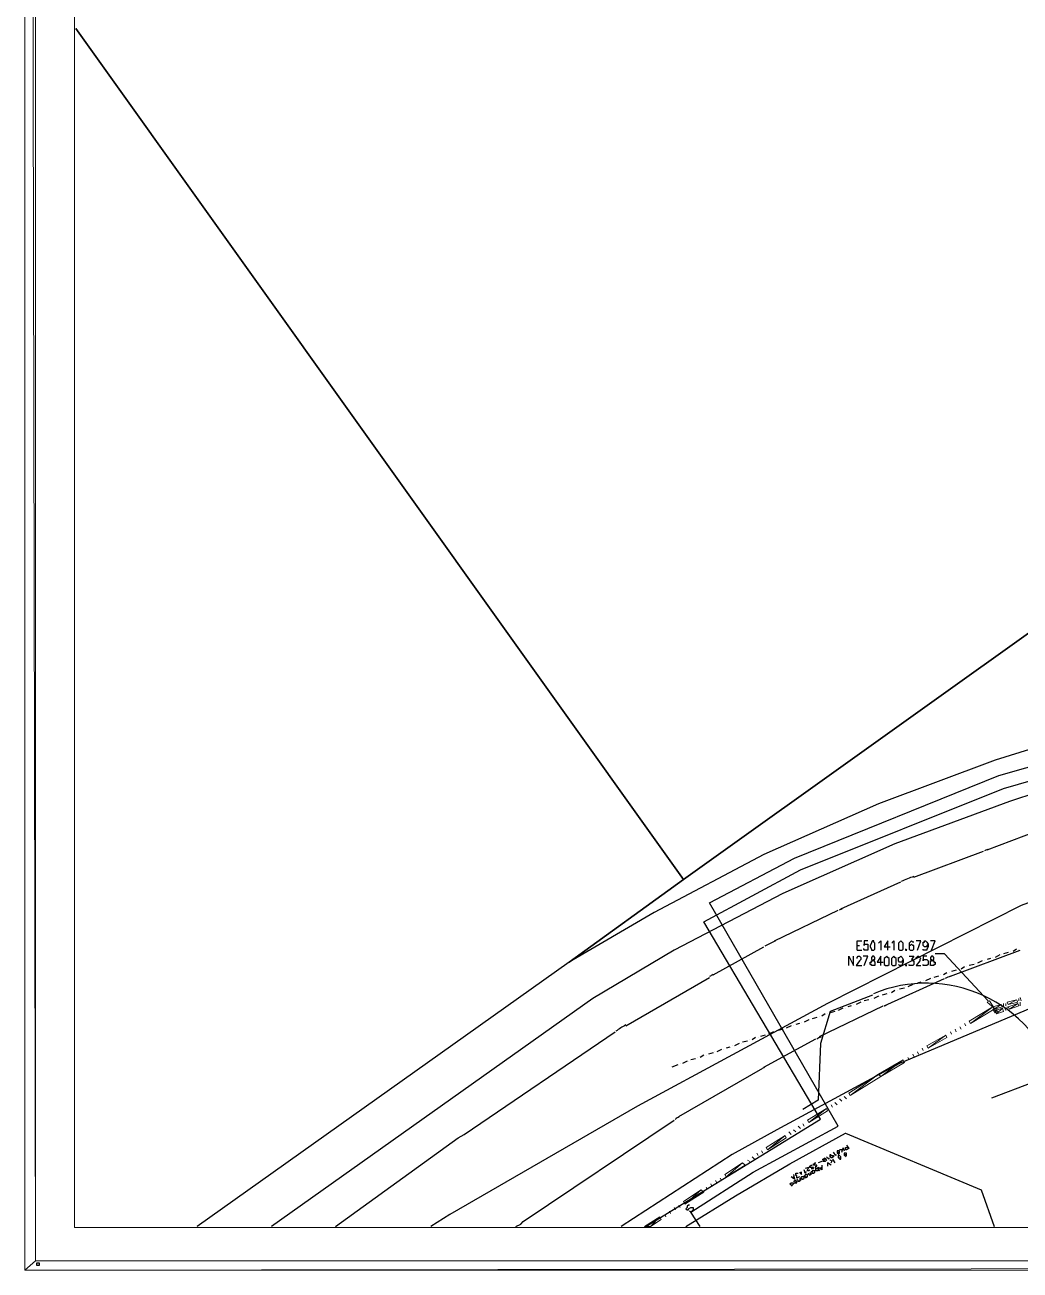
# Model space of a CAD drawing. Header units: inches. Extents: x 5 to 844, y 8 to 596.
# Drawn here: x 5.2 to 113.5, y 8.1 to 143.7 of the extents above; entities that cross this region are included whole.
import ezdxf

# ---------------------------------------------------------------- set-up
doc = ezdxf.new("R2010")
doc.units = ezdxf.units.IN
doc.header["$MEASUREMENT"] = 0
doc.layers.add('PDF_Geometry', color=7, linetype='Continuous', true_color=0x989898)
doc.layers.add('PDF_Images', color=7, linetype='Continuous')
picture_1 = doc.add_image_def('image1.png', size_in_pixel=(2, 2))

msp = doc.modelspace()

# ---------------------------------------------------------------- linework, layer by layer
at = {"layer": 'PDF_Geometry', "color": 7, "lineweight": 0}
for points in [[(6.31, 594.76), (5.16, 595.79), (6.31, 9.14), (6.31, 594.76)], [(5.16, 595.79), (6.31, 9.14), (5.16, 8.11), (5.16, 595.79)], [(735.15, 135.42), (735.15, 591.8), (10.56, 591.8), (10.56, 12.74)], [(110.19, 37.43), (110.71, 36.66), (109.94, 37.3), (110.19, 37.43)], [(10.56, 12.74), (700.73, 12.74)], [(6.31, 9.14), (5.16, 8.11), (700.73, 9.09)], [(5.16, 8.11), (700.73, 9.09)], [(700.73, 9.14), (6.31, 9.14)], [(700.73, 8.11), (5.16, 8.11)]]:
    msp.add_lwpolyline(points, dxfattribs=at)
at = {"layer": 'PDF_Geometry', "color": 7, "lineweight": 25}
for points in [[(10.69, 348.04), (43.73, 371.7), (206.88, 143.49), (76.9, 50.67), (10.69, 143.36), (76.9, 50.67), (64.43, 41.67), (23.93, 12.87)], [(207.26, 142.59), (211.12, 135.14), (214.33, 127.42), (216.65, 119.32), (218.32, 111.09), (219.09, 102.74), (219.09, 94.38), (218.32, 86.02), (204.43, 75.35), (190.8, 76), (177.31, 76), (163.81, 75.1), (150.31, 73.42), (136.94, 70.85), (123.69, 67.64), (110.84, 63.65), (98.11, 58.9), (85.64, 53.37), (73.68, 47.07), (64.43, 41.67), (76.9, 50.67), (206.88, 143.49), (207.26, 142.59)], [(369.25, 37.04), (226.16, 56.84), (214.85, 58.9), (203.53, 60.44), (192.09, 61.21), (180.65, 61.21), (169.21, 60.7), (157.89, 59.41), (146.58, 57.48), (135.39, 54.91), (124.34, 51.7), (113.67, 47.84), (92.58, 37.17), (71.88, 25.98), (51.44, 14.16), (49.38, 12.87)], [(95.8, 42.95), (95.8, 43.98), (96.31, 43.98)], [(95.8, 43.47), (96.05, 43.47)], [(96.95, 43.98), (96.57, 43.98), (96.57, 43.47), (96.57, 43.6), (96.7, 43.6), (96.82, 43.6), (96.95, 43.6), (96.95, 43.47), (96.95, 43.34), (96.95, 43.21), (96.95, 43.08), (96.95, 42.95), (96.82, 42.95), (96.7, 42.95), (96.57, 42.95), (96.57, 43.08), (96.44, 43.08)], [(97.47, 43.98), (97.34, 43.85), (97.34, 43.73), (97.21, 43.47), (97.21, 43.34), (97.34, 43.08), (97.34, 42.95), (97.47, 42.95), (97.6, 42.95), (97.72, 43.08), (97.72, 43.34), (97.72, 43.47), (97.72, 43.73), (97.6, 43.85), (97.6, 43.98), (97.47, 43.98)], [(98.11, 43.73), (98.24, 43.85), (98.37, 43.98), (98.37, 42.95)], [(99.14, 42.95), (99.14, 43.98), (98.75, 43.34), (99.4, 43.34)], [(99.65, 43.73), (99.65, 43.85), (99.78, 43.98), (99.78, 42.95)], [(100.55, 43.98), (100.42, 43.85), (100.29, 43.73), (100.29, 43.47), (100.29, 43.34), (100.29, 43.08), (100.42, 42.95), (100.55, 42.95), (100.68, 42.95), (100.81, 43.08), (100.81, 43.34), (100.81, 43.47), (100.81, 43.73), (100.68, 43.85), (100.55, 43.98)], [(101.97, 43.85), (101.84, 43.85), (101.71, 43.98), (101.58, 43.85), (101.45, 43.73), (101.45, 43.47), (101.45, 43.34), (101.45, 43.08), (101.58, 42.95), (101.71, 42.95), (101.84, 42.95), (101.97, 43.08), (101.97, 43.21), (101.97, 43.34), (101.97, 43.47), (101.84, 43.47), (101.71, 43.6), (101.58, 43.47), (101.45, 43.47), (101.45, 43.34)], [(102.35, 42.95), (102.74, 43.98), (102.22, 43.98)], [(103.51, 43.6), (103.38, 43.47), (103.38, 43.34), (103.25, 43.34), (103.12, 43.34), (102.99, 43.47), (102.99, 43.6), (102.99, 43.85), (103.12, 43.85), (103.12, 43.98), (103.25, 43.98), (103.38, 43.85), (103.51, 43.6), (103.51, 43.34), (103.38, 43.08), (103.38, 42.95), (103.25, 42.95), (103.12, 42.95), (102.99, 42.95), (102.99, 43.08)], [(103.89, 42.95), (104.28, 43.98), (103.77, 43.98)], [(94.9, 41.28), (94.9, 42.31), (95.41, 41.28), (95.41, 42.31)], [(95.8, 42.06), (95.8, 42.18), (95.92, 42.31), (96.05, 42.31), (96.18, 42.18), (96.18, 42.06), (96.18, 41.93), (96.05, 41.8), (95.67, 41.28), (96.31, 41.28)], [(95.8, 42.95), (96.31, 42.95)], [(96.57, 41.28), (96.95, 42.31), (96.44, 42.31)], [(97.47, 42.31), (97.34, 42.18), (97.34, 42.06), (97.34, 41.93), (97.6, 41.8), (97.72, 41.67), (97.72, 41.41), (97.72, 41.28), (97.6, 41.28), (97.47, 41.28), (97.34, 41.28), (97.34, 41.41), (97.21, 41.41), (97.21, 41.67), (97.34, 41.67), (97.34, 41.8), (97.47, 41.8), (97.6, 41.93), (97.72, 41.93), (97.72, 42.06), (97.72, 42.18), (97.6, 42.31), (97.47, 42.31)], [(98.37, 41.28), (98.37, 42.31), (97.98, 41.67), (98.62, 41.67)], [(99.01, 42.31), (98.88, 42.18), (98.75, 42.06), (98.75, 41.8), (98.75, 41.67), (98.75, 41.41), (98.88, 41.28), (99.01, 41.28), (99.14, 41.28), (99.27, 41.41), (99.27, 41.67), (99.27, 41.8), (99.27, 42.06), (99.14, 42.18), (99.01, 42.31)], [(99.78, 42.31), (99.65, 42.18), (99.52, 42.06), (99.52, 41.8), (99.52, 41.67), (99.52, 41.41), (99.65, 41.28), (99.78, 41.28), (99.91, 41.28), (100.04, 41.41), (100.04, 41.67), (100.04, 41.8), (100.04, 42.06), (99.91, 42.18), (99.78, 42.31)], [(100.81, 41.93), (100.68, 41.8), (100.68, 41.67), (100.55, 41.67), (100.42, 41.67), (100.29, 41.8), (100.29, 41.93), (100.29, 42.06), (100.29, 42.18), (100.42, 42.18), (100.55, 42.31), (100.68, 42.18), (100.81, 41.93), (100.81, 41.67), (100.68, 41.41), (100.68, 41.28), (100.55, 41.28), (100.42, 41.28), (100.29, 41.41)], [(101.07, 43.08), (101.07, 42.95), (101.19, 42.95), (101.07, 43.08)], [(101.45, 42.31), (101.97, 42.31), (101.71, 41.93), (101.84, 41.93), (101.84, 41.8), (101.97, 41.8), (101.97, 41.67), (101.97, 41.54), (101.97, 41.41), (101.84, 41.28), (101.71, 41.28), (101.58, 41.28), (101.45, 41.28), (101.45, 41.41)], [(102.22, 42.06), (102.22, 42.18), (102.35, 42.18), (102.35, 42.31), (102.48, 42.31), (102.61, 42.18), (102.74, 42.06), (102.61, 41.93), (102.61, 41.8), (102.22, 41.28), (102.74, 41.28)], [(103.38, 42.31), (102.99, 42.31), (102.99, 41.8), (102.99, 41.93), (103.12, 41.93), (103.25, 41.93), (103.38, 41.93), (103.51, 41.8), (103.51, 41.67), (103.51, 41.54), (103.51, 41.41), (103.38, 41.28), (103.25, 41.28), (103.12, 41.28), (102.99, 41.28), (102.99, 41.41)], [(103.89, 42.31), (103.77, 42.18), (103.77, 42.06), (103.77, 41.93), (103.89, 41.93), (104.02, 41.8), (104.15, 41.8), (104.15, 41.67), (104.28, 41.67), (104.28, 41.41), (104.15, 41.41), (104.15, 41.28), (104.02, 41.28), (103.89, 41.28), (103.77, 41.28), (103.77, 41.41), (103.77, 41.67), (103.77, 41.8), (103.89, 41.8), (104.15, 41.93), (104.15, 42.06), (104.15, 42.18), (104.02, 42.31), (103.89, 42.31)], [(110.07, 37.43), (105.31, 42.57), (104.28, 42.57)], [(101.07, 41.41), (101.07, 41.28), (101.19, 41.28), (101.07, 41.41)], [(77.15, 12.87), (82.55, 16.21), (88.47, 19.68), (94.51, 23.03), (109.29, 16.86), (110.71, 12.87)], [(94.64, 21.74), (94.9, 21.36), (94.64, 21.23), (94.51, 21.23), (94.51, 21.36), (94.51, 21.48), (94.77, 21.48)], [(92.71, 20.33), (92.71, 20.2), (92.45, 20.46)], [(92.84, 20.46), (92.97, 20.58), (93.1, 20.58), (93.22, 20.58), (93.22, 20.46), (93.1, 20.46), (93.1, 20.33), (92.97, 20.33), (92.84, 20.46), (92.84, 20.58), (92.84, 20.71), (92.97, 20.71)], [(93.48, 20.71), (93.48, 20.58), (93.22, 20.97)], [(93.74, 20.71), (93.87, 20.84), (93.87, 20.97), (93.87, 21.1), (93.74, 21.1), (93.61, 21.1), (93.61, 20.97), (93.61, 20.84), (93.74, 20.84), (93.74, 20.97), (93.87, 20.97), (93.87, 21.1)], [(93.87, 20.2), (94, 20.2), (94, 20.33), (94, 20.46), (93.87, 20.58), (93.74, 20.58), (93.74, 20.46), (93.74, 20.33), (93.87, 20.33), (94, 20.33), (94, 20.46)], [(94.25, 21.23), (93.87, 21.23)], [(94.12, 20.97), (94.25, 21.36)], [(94.12, 20.71), (94.12, 20.71)], [(94.25, 21.48), (94.38, 21.1)], [(94.51, 20.46), (94.51, 20.46), (94.64, 20.58), (94.64, 20.71), (94.64, 20.84), (94.51, 20.84), (94.38, 20.84), (94.38, 20.71), (94.38, 20.58), (94.51, 20.71), (94.64, 20.71), (94.64, 20.84)], [(90.27, 18.78), (90.14, 18.78), (90.14, 18.66), (90.01, 19.04)], [(90.65, 19.04), (90.52, 18.91), (90.4, 18.91), (90.4, 19.04), (90.52, 19.3), (90.14, 19.17)], [(90.78, 19.17), (90.91, 19.17), (91.04, 19.17), (91.04, 19.3), (90.91, 19.3), (90.78, 19.3), (90.65, 19.3), (90.65, 19.43), (90.78, 19.56), (90.91, 19.56)], [(91.17, 19.3), (91.3, 19.3), (91.3, 19.43), (91.42, 19.43), (91.42, 19.56), (91.3, 19.56), (91.17, 19.56), (91.04, 19.56), (91.04, 19.68), (91.17, 19.68), (91.17, 19.81), (91.3, 19.81)], [(91.55, 19.04), (91.55, 18.91), (91.42, 18.91), (91.3, 18.91), (91.3, 19.04), (91.3, 19.17), (91.42, 19.17), (91.55, 19.17)], [(91.42, 19.3), (91.68, 18.91)], [(91.94, 19.94), (91.55, 19.81)], [(91.94, 19.56), (91.94, 19.04), (91.55, 19.3)], [(91.94, 19.3), (91.68, 19.17)], [(92.2, 20.07), (92.07, 20.07), (92.07, 20.2), (92.32, 20.33), (92.45, 20.07), (92.32, 19.94), (92.2, 19.94), (92.07, 19.94), (92.2, 20.07), (92.32, 20.2)], [(92.97, 19.56), (92.58, 19.81), (92.58, 19.43)], [(93.1, 19.94), (92.84, 20.07)], [(92.97, 19.81), (93.1, 20.07)], [(93.1, 20.2), (93.35, 19.81)], [(88.85, 18.53), (88.98, 18.01), (88.6, 18.27)], [(88.85, 18.27), (88.72, 18.14)], [(89.24, 17.76), (88.98, 17.63), (89.11, 17.63), (89.24, 17.63), (89.24, 17.76), (89.11, 17.88), (88.98, 17.88), (88.98, 17.76), (88.85, 17.76)], [(89.5, 18.27), (89.24, 18.14), (89.24, 18.4), (89.11, 18.4), (89.11, 18.53), (89.11, 18.66), (89.24, 18.66), (89.37, 18.66)], [(89.62, 17.88), (89.5, 17.88), (89.5, 17.76), (89.37, 17.76), (89.37, 17.88), (89.24, 18.01)], [(89.5, 18.78), (89.75, 18.53), (89.75, 18.78), (89.5, 18.66)], [(89.5, 18.14), (89.62, 17.88), (89.62, 18.01)], [(89.88, 18.01), (90.01, 18.14), (90.01, 18.27), (89.88, 18.27), (89.75, 18.27), (89.62, 18.14), (89.75, 18.14), (89.75, 18.01), (89.88, 18.01)], [(90.27, 18.14), (90.01, 18.4)], [(90.14, 18.27), (90.27, 18.27), (90.4, 18.27), (90.4, 18.4), (90.4, 18.53), (90.27, 18.53), (90.14, 18.53), (90.14, 18.4)], [(90.78, 18.53), (90.65, 18.53), (90.65, 18.4), (90.52, 18.53), (90.52, 18.66)], [(90.65, 18.78), (90.78, 18.53), (90.78, 18.66)], [(90.78, 18.91), (90.91, 18.66), (91.04, 18.66), (91.17, 18.78), (91.17, 18.91), (91.04, 18.91), (90.91, 18.91), (90.91, 18.78)], [(88.72, 17.24), (88.47, 17.5), (88.6, 17.63), (88.72, 17.63), (88.85, 17.63), (88.85, 17.5), (88.72, 17.37), (88.6, 17.37)]]:
    msp.add_lwpolyline(points, dxfattribs=at)
at = {"layer": 'PDF_Geometry', "lineweight": 0}
for points in [[(10.69, 143.36), (76.9, 50.67), (206.88, 143.49), (43.73, 371.7), (10.69, 348.04)], [(23.93, 12.87), (64.43, 41.67), (76.9, 50.67), (10.69, 143.36)], [(207.26, 142.59), (206.88, 143.49), (76.9, 50.67), (64.43, 41.67), (73.68, 47.07), (85.64, 53.37), (98.11, 58.9), (110.84, 63.65), (123.69, 67.64), (136.94, 70.85), (150.31, 73.42), (163.68, 75.1), (177.31, 76), (190.8, 76), (204.43, 75.35), (218.32, 86.02), (219.09, 94.38), (219.09, 102.74), (218.32, 111.09), (216.65, 119.32), (214.33, 127.42), (211.12, 135.14), (207.26, 142.59)], [(110.71, 12.87), (109.29, 16.86), (94.51, 23.03), (88.47, 19.68), (82.55, 16.21), (77.15, 12.87)]]:
    msp.add_lwpolyline(points, dxfattribs=at)
at = {"layer": 'PDF_Geometry', "color": 6, "lineweight": 25}
for points in [[(72.78, 12.87), (91.81, 24.57), (79.08, 46.04), (89.62, 51.7), (111.74, 60.57), (134.49, 67.13), (157.89, 71.24), (181.68, 72.91), (205.46, 72.01), (221.27, 84.35), (221.4, 84.74), (222.3, 94.12), (222.3, 103.64), (221.27, 113.15), (219.22, 122.54), (216.26, 131.54), (212.28, 140.15), (207.52, 148.38)], [(77.67, 14.41), (84.48, 18.78), (93.74, 23.8), (79.72, 48.1), (88.98, 52.98), (111.22, 61.98), (134.24, 68.54), (157.76, 72.65), (181.68, 74.32), (204.95, 73.55), (219.86, 85.12), (220.76, 94.25), (220.76, 103.64), (219.73, 112.89), (217.8, 122.02), (214.85, 131.02), (210.99, 139.51), (206.23, 147.61)], [(78.7, 12.87), (77.67, 14.41)]]:
    msp.add_lwpolyline(points, dxfattribs=at)
at = {"layer": 'PDF_Geometry', "color": 3, "lineweight": 25}
for points in [[(115.47, 60.18), (112.38, 59.15), (99.91, 54.53), (87.7, 49.13), (75.87, 42.95), (67, 37.68), (32.03, 12.87)], [(110.45, 26.88), (132.44, 35.24)]]:
    msp.add_lwpolyline(points, dxfattribs=at)
at = {"layer": 'PDF_Geometry', "lineweight": 25}
for points in [[(109.94, 53.88), (115.34, 55.94)], [(101.97, 50.93), (109.55, 53.75)], [(94, 47.45), (100.55, 50.41)], [(86.8, 43.98), (93.74, 47.33)], [(80.11, 40.26), (85.64, 43.34)], [(105.95, 40.13), (113.54, 42.95)], [(110.32, 42.06), (109.94, 41.93)], [(110.58, 42.18), (110.58, 42.18)], [(111.35, 42.44), (110.84, 42.18)], [(111.48, 42.44), (111.48, 42.44)], [(112.25, 42.7), (111.74, 42.57)], [(112.51, 42.83), (112.51, 42.83)], [(113.15, 43.08), (112.77, 42.83)], [(113.41, 43.08), (113.41, 43.08)], [(106.59, 40.77), (106.08, 40.64)], [(106.85, 40.9), (106.85, 40.9)], [(107.49, 41.16), (107.11, 40.9)], [(107.75, 41.16), (107.75, 41.16)], [(108.52, 41.41), (108.01, 41.28)], [(108.65, 41.54), (108.65, 41.54)], [(109.42, 41.8), (108.91, 41.54)], [(109.68, 41.8), (109.68, 41.8)], [(70.6, 34.73), (79.72, 40)], [(98.75, 36.91), (105.31, 39.87)], [(102.74, 39.48), (102.35, 39.36)], [(102.99, 39.61), (102.99, 39.61)], [(103.77, 39.87), (103.25, 39.61)], [(104.02, 39.87), (104.02, 39.87)], [(104.67, 40.13), (104.15, 40)], [(104.92, 40.26), (104.92, 40.26)], [(105.57, 40.51), (105.18, 40.26)], [(105.82, 40.51), (105.82, 40.51)], [(97.47, 38.07), (92.84, 36.27)], [(99.01, 38.2), (98.5, 38.07)], [(99.27, 38.33), (99.27, 38.33)], [(99.91, 38.58), (99.52, 38.33)], [(100.17, 38.58), (100.17, 38.58)], [(100.94, 38.84), (100.42, 38.71)], [(101.07, 38.97), (101.07, 38.97)], [(101.84, 39.23), (101.32, 38.97)], [(102.09, 39.23), (102.09, 39.23)], [(91.68, 33.57), (98.62, 36.91)], [(94.25, 36.66), (93.74, 36.4)], [(94.51, 36.66), (94.51, 36.66)], [(95.15, 36.91), (94.77, 36.78)], [(95.41, 37.04), (95.41, 37.04)], [(96.18, 37.3), (95.67, 37.04)], [(96.44, 37.3), (96.44, 37.3)], [(97.08, 37.56), (96.57, 37.43)], [(97.34, 37.68), (97.34, 37.68)], [(98.11, 37.94), (97.6, 37.68)], [(98.24, 37.94), (98.24, 37.94)], [(90.52, 35.37), (90.01, 35.11)], [(90.65, 35.37), (90.65, 35.37)], [(91.42, 35.63), (90.91, 35.5)], [(91.68, 35.76), (91.68, 35.76)], [(92.84, 36.27), (91.81, 32.8)], [(92.32, 36.01), (91.94, 35.76)], [(92.58, 36.01), (92.58, 36.01)], [(93.35, 36.27), (92.84, 36.14)], [(93.61, 36.4), (93.61, 36.4)], [(38.97, 12.87), (52.34, 22.51), (52.98, 22.9), (69.44, 34.08)], [(86.67, 34.08), (86.15, 33.83)], [(86.92, 34.08), (86.92, 34.08)], [(87.7, 34.34), (87.18, 34.21)], [(87.82, 34.47), (87.82, 34.47)], [(88.6, 34.73), (88.08, 34.47)], [(88.85, 34.73), (88.85, 34.73)], [(89.5, 34.98), (89.11, 34.86)], [(89.75, 35.11), (89.75, 35.11)], [(82.94, 32.8), (82.42, 32.54)], [(83.2, 32.8), (83.2, 32.8)], [(83.84, 33.06), (83.32, 32.93)], [(84.1, 33.18), (84.1, 33.18)], [(84.74, 33.44), (84.35, 33.18)], [(85, 33.44), (85, 33.44)], [(85.77, 33.7), (85.25, 33.57)], [(85.64, 30.23), (91.3, 33.31)], [(86.02, 33.83), (86.02, 33.83)], [(91.81, 32.8), (91.55, 26.63), (89.88, 25.6)], [(78.44, 31.26), (78.44, 31.26)], [(79.08, 31.51), (78.7, 31.26)], [(79.34, 31.51), (79.34, 31.51)], [(80.11, 31.77), (79.6, 31.64)], [(80.24, 31.9), (80.24, 31.9)], [(81.01, 32.16), (80.5, 31.9)], [(81.27, 32.16), (81.27, 32.16)], [(81.91, 32.41), (81.52, 32.28)], [(82.17, 32.54), (82.17, 32.54)], [(76.25, 30.48), (75.61, 30.23)], [(76.38, 24.83), (85.51, 30.1)], [(76.51, 30.61), (76.51, 30.61)], [(77.28, 30.87), (76.77, 30.61)], [(77.41, 30.87), (77.41, 30.87)], [(78.18, 31.13), (77.67, 31)], [(58.64, 12.87), (59.15, 13.13), (59.41, 13.39), (75.87, 24.44)]]:
    msp.add_lwpolyline(points, dxfattribs=at)
at = {"layer": 'PDF_Geometry', "color": 1, "lineweight": 25}
msp.add_lwpolyline([(128.07, 40), (128.96, 40.26), (128.84, 40.51), (127.17, 40), (119.19, 38.07), (115.34, 36.91), (100.42, 30.61), (87.05, 23.41), (82.17, 20.71), (70.08, 12.87)], dxfattribs=at)
at = {"layer": 'PDF_Geometry', "color": 3, "lineweight": 0}
for points in [[(110.58, 36.78), (108.14, 34.98), (108.01, 35.24), (110.58, 36.78)], [(110.71, 36.53), (110.58, 36.78), (108.14, 34.98), (110.71, 36.53)], [(110.58, 36.78), (110.71, 36.53), (111.48, 37.04), (110.58, 36.78)], [(111.09, 36.27), (110.58, 36.53), (110.84, 36.66), (111.09, 36.27)], [(110.71, 36.53), (111.48, 37.04), (111.61, 36.78), (110.71, 36.53)], [(111.61, 36.66), (110.97, 36.01), (110.84, 36.4), (111.61, 36.66)], [(111.74, 36.27), (111.61, 36.66), (110.97, 36.01), (111.74, 36.27)], [(111.74, 37.17), (111.74, 36.78)], [(111.99, 36.4), (111.87, 36.66)], [(111.99, 37.17), (111.99, 36.91)], [(112.12, 37.3), (112.25, 37.04), (113.15, 37.56), (112.12, 37.3)], [(112.12, 36.53), (112.12, 36.78)], [(112.25, 37.04), (113.15, 37.56), (113.28, 37.3), (112.25, 37.04)], [(113.28, 37.17), (112.38, 36.53), (112.25, 36.78), (113.28, 37.17)], [(113.41, 36.91), (113.28, 37.17), (112.38, 36.53), (113.41, 36.91)], [(113.41, 37.68), (113.41, 37.43)], [(113.54, 37.81), (113.67, 37.43)], [(113.54, 36.91), (113.54, 37.3)], [(110.84, 36.14), (111.09, 36.27), (110.58, 36.53), (110.84, 36.14)], [(106.08, 33.83), (105.95, 34.08)], [(106.59, 34.08), (106.47, 34.34)], [(107.11, 34.34), (106.98, 34.6)], [(107.62, 34.73), (107.49, 34.98)], [(105.44, 33.7), (103.51, 32.28), (103.38, 32.54), (105.44, 33.7)], [(105.57, 33.44), (105.44, 33.7), (103.51, 32.28), (105.57, 33.44)], [(101.45, 31), (101.32, 31.26)], [(101.97, 31.38), (101.84, 31.64)], [(102.48, 31.64), (102.35, 31.9)], [(102.99, 32.03), (102.87, 32.28)], [(100.81, 31), (98.37, 29.2), (98.11, 29.46), (100.81, 31)], [(100.94, 30.74), (100.81, 31), (98.37, 29.2), (100.94, 30.74)], [(98.11, 29.46), (95.02, 27.14), (94.9, 27.4), (98.11, 29.46)], [(98.37, 29.2), (98.11, 29.46), (95.02, 27.14), (98.37, 29.2)], [(93.1, 25.86), (92.97, 26.11)], [(93.61, 26.11), (93.35, 26.37)], [(94.12, 26.5), (93.87, 26.76)], [(94.64, 26.76), (94.38, 27.01)], [(92.45, 25.73), (90.52, 24.18), (90.4, 24.44), (92.45, 25.73)], [(92.58, 25.47), (92.45, 25.73), (90.52, 24.18), (92.58, 25.47)], [(88.6, 22.9), (88.34, 23.16)], [(89.11, 23.16), (88.85, 23.41)], [(89.62, 23.54), (89.37, 23.8)], [(90.01, 23.8), (89.88, 24.06)], [(87.95, 22.77), (86.02, 21.23), (85.9, 21.48), (87.95, 22.77)], [(88.08, 22.51), (87.95, 22.77), (86.02, 21.23), (88.08, 22.51)], [(84.61, 20.2), (84.35, 20.46)], [(85, 20.58), (84.87, 20.84)], [(85.51, 20.84), (85.38, 21.1)], [(83.32, 19.81), (81.52, 18.27), (81.4, 18.53), (83.32, 19.81)], [(83.58, 19.56), (83.32, 19.81), (81.52, 18.27), (83.58, 19.56)], [(84.1, 19.94), (83.84, 20.07)], [(80.5, 17.63), (80.37, 17.88)], [(81.01, 17.88), (80.88, 18.14)], [(78.82, 16.86), (77.02, 15.31), (76.9, 15.57), (78.82, 16.86)], [(79.08, 16.6), (78.82, 16.86), (77.02, 15.31), (79.08, 16.6)], [(79.47, 16.98), (79.34, 17.11)], [(79.98, 17.24), (79.85, 17.5)], [(76, 14.67), (75.87, 14.93)], [(76.51, 14.93), (76.38, 15.18)], [(72.65, 12.87), (73.3, 12.87), (74.32, 13.9), (72.65, 12.87)], [(73.3, 12.87), (74.32, 13.9), (74.45, 13.64), (73.3, 12.87)], [(74.97, 13.9), (74.84, 14.16)], [(75.48, 14.28), (75.35, 14.54)]]:
    msp.add_lwpolyline(points, dxfattribs=at)
at = {"layer": 'PDF_Geometry', "color": 5, "lineweight": 25}
msp.add_lwpolyline([(77.54, 15.18), (77.41, 15.18), (77.28, 15.06), (77.28, 14.93), (77.15, 14.8), (77.28, 14.67), (77.41, 14.67), (77.41, 14.8), (77.67, 14.93), (77.8, 14.93), (77.92, 14.93), (77.92, 14.8), (77.92, 14.67), (77.8, 14.54), (77.67, 14.41), (77.54, 14.54)], dxfattribs=at)
at = {"layer": 'PDF_Geometry', "lineweight": 25}
for centre, radius, start, end in [((102.39, 73.71), 21.18, 290.1609, 291.1304), ((108.83, 32.25), 19.96, 110.1391, 114.3705), ((102.55, 28.98), 20.3, 114.3731, 115.4005), ((95.45, 25.96), 19.94, 115.4102, 119.0883), ((90.03, 22.45), 20.43, 119.0875, 120.3129), ((103.32, 24.38), 14.98, 18.4405, 112.5549), ((108.87, 32.16), 8.48, 110.1281, 114.3214), ((102.29, 29.54), 8.11, 114.5342, 115.6119), ((80.67, 17.59), 19.96, 120.3309, 123.9834), ((95.5, 25.87), 8.47, 115.4227, 119.0635), ((89.62, 22.96), 8.24, 118.4305, 119.7249), ((80.68, 17.58), 8.4, 120.4531, 124.1114)]:
    msp.add_arc(centre, radius, start, end, dxfattribs=at)

# ---------------------------------------------------------------- pictures from other files: only their frames are drawn
at = {"layer": 'PDF_Images'}
image = msp.add_image(picture_1, insert=(6.44, 8.63), size_in_units=(0.257, 0.257), dxfattribs=at)
image.dxf.flags = 15

doc.saveas('drawing.dxf')
